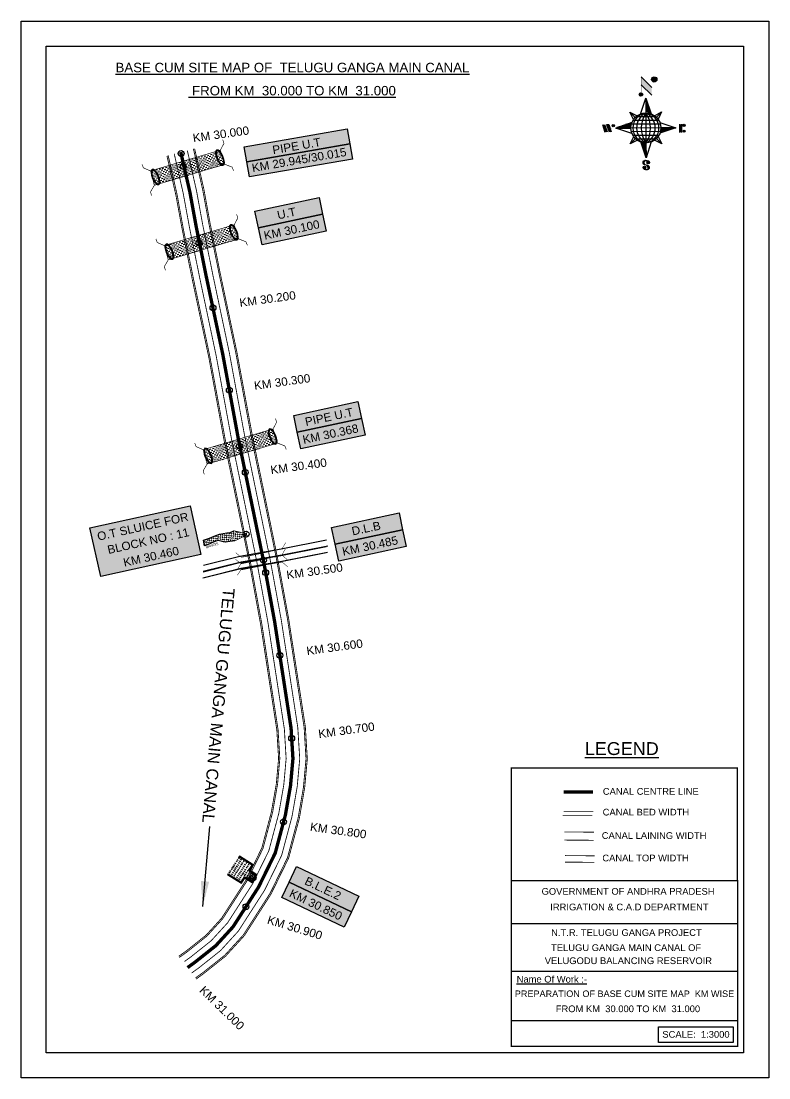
# Model space of a CAD drawing. Header units: inches. Extents: x 244985 to 245876, y 1726011 to 1727271.
import ezdxf

# ---------------------------------------------------------------- set-up
doc = ezdxf.new("R2010")
doc.units = ezdxf.units.IN
doc.header["$MEASUREMENT"] = 0
doc.header["$PDMODE"] = 32
doc.header["$PDSIZE"] = 7
doc.linetypes.add('ACAD_ISO02W100', pattern=[15, 12, -3])
for name, color, linetype in [('AQUADUCT', 1, 'Continuous'), ('bed with', 5, 'Continuous'), ('bord', 1, 'Continuous'), ('cahnige', 7, 'Continuous'), ('canal', 1, 'Continuous'), ('CARTTRACK', 30, 'ACAD_ISO02W100'), ('chainage', 7, 'Continuous'), ('FRAME 025', 7, 'Continuous'), ('laying', 4, 'Continuous'), ('lining', 4, 'Continuous'), ('OT', 7, 'Continuous'), ('ROAD', 6, 'Continuous'), ('SLB', 11, 'Continuous'), ('STREAM', 4, 'Continuous'), ('Stu coo', 3, 'Continuous'), ('TEXT', 7, 'Continuous'), ('top of bund', 1, 'Continuous'), ('UT', 173, 'ACAD_ISO02W100'), ('V', 6, 'Continuous'), ('ZSTU', 7, 'Continuous')]:
    doc.layers.add(name, color=color, linetype=linetype)
doc.styles.add('5mm', font='times.ttf', dxfattribs={"height": 3})
doc.styles.get("Standard").update_dxf_attribs({"font": 'arial.ttf'})
doc.dimstyles.get("Standard").update_dxf_attribs({"dimtxt": 0.18, "dimasz": 0.18, "dimexe": 0.18, "dimexo": 0.0625, "dimgap": 0.09, "dimtad": 0, "dimtih": 1, "dimtoh": 1, "dimdec": 4, "dimzin": 0, "dimdsep": 46, "dimtxsty": 'Standard', "dimcen": 0.09, "dimadec": 0, "dimazin": 0, "dimtfac": 1, "dimtdec": 4, "dimtofl": 0, "dimtmove": 0, "dimatfit": 3, "dimfxl": 1, "dimtolj": 1, "dimtzin": 0, "dimarcsym": 0})
pattern_1 = [(267.297113149, (-8720374.938, 50637915.138), (10.5367255337, -0.497431438), [])]
pattern_2 = [(357.297113149, (-8720374.938, 50637915.138), (0.497431438, 10.5367255337), [])]

# ---------------------------------------------------------------- blocks, each defined once
blk = doc.blocks.new('GGF')
at = {"layer": 'STREAM'}
h = blk.add_hatch(dxfattribs=at)
h.set_pattern_fill('DASH', color=256, scale=10, angle=-6.08273, style=0)
h.set_pattern_definition([(353.91726508, (-115347.3726, 1016.3876), (1.3754179499, 1.1105068496), [1.25, -1.25])])
h.paths.add_polyline_path([(406186.84, 1485623.89), (406186.34, 1485618.17), (406185.83, 1485612.44), (406242.6, 1485608.9), (406242.86, 1485614.64), (406243.12, 1485620.38)])
at = {"layer": 'laying', "linetype": 'ByBlock', "extrusion": (0, 0, -1)}
for centre in [(406188.83, 1485618.1), (406240.81, 1485614.96)]:
    blk.add_ellipse(centre, major_axis=(0.4, -6.37), ratio=0.388717, dxfattribs=at)
at = {"layer": 'laying', "linetype": 'ByBlock'}
for points in [[(406189.2, 1485612.24), (406189.13, 1485612.23), (406189.05, 1485612.25), (406188.86, 1485612.32), (406188.75, 1485612.39), (406188.51, 1485612.61), (406188.38, 1485612.76), (406187.99, 1485613.32), (406187.73, 1485613.86), (406187.29, 1485615.15), (406187.11, 1485615.9), (406186.88, 1485617.49), (406186.82, 1485618.32), (406186.84, 1485619.93), (406186.91, 1485620.71), (406187.17, 1485622.07), (406187.36, 1485622.65), (406187.71, 1485623.36), (406187.86, 1485623.57), (406188.11, 1485623.82), (406188.22, 1485623.89), (406188.4, 1485623.96), (406188.47, 1485623.97), (406188.64, 1485623.95), (406188.74, 1485623.91), (406188.98, 1485623.76), (406189.11, 1485623.64), (406189.38, 1485623.32), (406189.52, 1485623.11), (406189.95, 1485622.33), (406190.22, 1485621.61), (406190.62, 1485619.96), (406190.76, 1485619.04), (406190.86, 1485617.19), (406190.83, 1485616.26), (406190.61, 1485614.61), (406190.43, 1485613.88), (406190.06, 1485613.02), (406189.9, 1485612.77), (406189.63, 1485612.45), (406189.52, 1485612.35), (406189.34, 1485612.26), (406189.27, 1485612.24), (406189.2, 1485612.24)], [(406241.18, 1485609.1), (406241.11, 1485609.1), (406241.03, 1485609.11), (406240.84, 1485609.19), (406240.73, 1485609.26), (406240.49, 1485609.47), (406240.36, 1485609.62), (406239.97, 1485610.18), (406239.7, 1485610.72), (406239.26, 1485612.02), (406239.09, 1485612.77), (406238.86, 1485614.35), (406238.8, 1485615.19), (406238.82, 1485616.8), (406238.89, 1485617.57), (406239.15, 1485618.93), (406239.34, 1485619.51), (406239.69, 1485620.22), (406239.84, 1485620.43), (406240.09, 1485620.69), (406240.19, 1485620.75), (406240.37, 1485620.83), (406240.44, 1485620.83), (406240.62, 1485620.81), (406240.72, 1485620.78), (406240.95, 1485620.62), (406241.08, 1485620.51), (406241.36, 1485620.18), (406241.5, 1485619.98), (406241.93, 1485619.19), (406242.2, 1485618.47), (406242.6, 1485616.82), (406242.73, 1485615.9), (406242.84, 1485614.05), (406242.81, 1485613.12), (406242.59, 1485611.47), (406242.4, 1485610.74), (406242.03, 1485609.88), (406241.88, 1485609.63), (406241.61, 1485609.31), (406241.49, 1485609.22), (406241.31, 1485609.12), (406241.25, 1485609.11), (406241.18, 1485609.1)]]:
    blk.add_open_spline(points, degree=3, knots=[0, 0, 0, 0, 0.189072, 0.189072, 0.378144, 0.378144, 0.567217, 0.567217, 0.964238, 0.964238, 1.36126, 1.36126, 1.758281, 1.758281, 2.155303, 2.155303, 2.552324, 2.552324, 2.807761, 2.807761, 3.01244, 3.01244, 3.217119, 3.217119, 3.421798, 3.421798, 3.626477, 3.626477, 3.831155, 3.831155, 4.280923, 4.280923, 4.73069, 4.73069, 5.180458, 5.180458, 5.630225, 5.630225, 5.896844, 5.896844, 6.112115, 6.112115, 6.283185, 6.283185, 6.283185, 6.283185], dxfattribs=at)
at = {"layer": 'UT', "ltscale": 0.2, "const_width": 0.5}
for points in [[(406181.01, 1485605.63), (406181.2, 1485608.62), (406185.83, 1485612.44), (406186.34, 1485618.17), (406186.84, 1485623.89), (406182.49, 1485628.03), (406182.47, 1485631.03)], [(406186.84, 1485623.89), (406243.12, 1485620.38)], [(406247.66, 1485627.39), (406247.59, 1485624.39), (406243.12, 1485620.38), (406242.86, 1485614.64), (406242.6, 1485608.9), (406247.12, 1485604.95), (406247.26, 1485601.95)], [(406185.83, 1485612.44), (406242.6, 1485608.9)]]:
    blk.add_lwpolyline(points, dxfattribs=at)
blk = doc.blocks.new('VBVB')
at = {"layer": 'STREAM'}
h = blk.add_hatch(dxfattribs=at)
h.set_pattern_fill('DASH', color=256, scale=10, style=0)
h.set_pattern_definition([(0, (17867.8837, -28501.71), (1.25, 1.25), [1.25, -1.25])])
h.paths.add_polyline_path([(380095.96, 1497774.98), (380098.87, 1497780.21), (380100.45, 1497784.62), (380101.78, 1497788.77), (380103.77, 1497793.59), (380099.53, 1497795.92), (380098.45, 1497793.51), (380097.62, 1497789.6), (380096.96, 1497787.69), (380095.79, 1497784.7), (380093.88, 1497782.96), (380090.89, 1497780.8), (380086.57, 1497773.96), (380084.6, 1497765.18), (380084.08, 1497764.33), (380085.94, 1497763.15), (380086.57, 1497763.83), (380093.72, 1497769.3), (380094.46, 1497772.65)])
at = {"layer": 'OT', "const_width": 0.5}
blk.add_lwpolyline([(380084.6, 1497765.18), (380084.07, 1497764.33), (380083.55, 1497763.48), (380085.4, 1497762.31), (380085.94, 1497763.15), (380084.08, 1497764.33), (380085.94, 1497763.15), (380086.57, 1497763.83), (380093.72, 1497769.3), (380086.57, 1497763.83), (380085.94, 1497763.15), (380084.08, 1497764.33), (380084.6, 1497765.18), (380086.57, 1497773.96)], dxfattribs=at)
at = {"layer": 'STREAM'}
blk.add_lwpolyline([(380086.57, 1497773.96), (380090.89, 1497780.8), (380093.88, 1497782.96), (380095.79, 1497784.7), (380096.96, 1497787.69), (380097.62, 1497789.6), (380098.45, 1497793.51), (380099.53, 1497795.92), (380103.77, 1497793.59), (380101.78, 1497788.77), (380100.45, 1497784.62), (380098.87, 1497780.21), (380095.96, 1497774.98), (380094.46, 1497772.65), (380093.72, 1497769.3)], dxfattribs=at)
at = {"layer": 'cahnige', "style": '5mm'}
blk.add_text('Stream', height=2.5, rotation=71.17434, dxfattribs=at).set_placement((380095, 1497785.49))
blk = doc.blocks.new('FGDFGDFG6YURT')
at = {"layer": 'ROAD', "color": 1, "linetype": 'Continuous', "lineweight": 25}
for points in [[(386103.53, 1482907.42, 0), (386134.49, 1482913.05, 0), (386162.33, 1482917.43, 0), (386187.04, 1482923.15, 0)], [(386104.35, 1482907.67, 0), (386135.27, 1482913.29, 0), (386163.2, 1482917.69, 0), (386188.04, 1482923.43, 0)], [(386104.24, 1482903.53, 0), (386135.16, 1482909.15, 0), (386163.09, 1482913.55, 0), (386187.93, 1482919.3, 0)]]:
    blk.add_polyline3d(points, dxfattribs=at)
at = {"layer": 'SLB'}
for points, const_width in [([(386134.59, 1482913.4), (386134.24, 1482913.41), (386130.63, 1482916.64)], 0.3), ([(386134.59, 1482913.4), (386148.24, 1482915.45), (386161.82, 1482917.9)], 0.5), ([(386161.99, 1482918.19), (386148.41, 1482915.73), (386134.91, 1482912.87)], 0.5), ([(386161.82, 1482917.9), (386162.17, 1482917.94), (386164.81, 1482922)], 0.3), ([(386134.8, 1482908.74), (386134.45, 1482908.69), (386131.94, 1482904.55)], 0.3), ([(386161.88, 1482914.05), (386148.3, 1482911.6), (386134.8, 1482908.74)], 0.5), ([(386161.88, 1482914.05), (386162.23, 1482914.04), (386165.93, 1482910.93)], 0.3)]:
    blk.add_lwpolyline(points, dxfattribs=dict(at, const_width=const_width))
blk = doc.blocks.new('RGRGFG')
at = {"layer": 'V'}
h = blk.add_hatch(color=4, dxfattribs=at)
h.paths.add_polyline_path([(245045.3, 1724876.5), (245045.3, 1724857.9), (245052.9, 1724857.9), (245052.9, 1724847.7), (245061.8, 1724847.7), (245061.8, 1724857.9), (245069.4, 1724857.9), (245069.4, 1724876.5), (245070.4, 1724876.5), (245070.4, 1724856.9), (245062.8, 1724856.9), (245062.8, 1724846.7), (245051.9, 1724846.7), (245051.9, 1724856.9), (245044.3, 1724856.9), (245044.3, 1724876.5)])
h.paths.add_polyline_path([(245070.4, 1724876.5), (245070.4, 1724856.9)], flags=17)
h.paths.add_polyline_path([(245062.8, 1724856.9), (245062.8, 1724846.7)], flags=17)
h.paths.add_polyline_path([(245062.8, 1724856.9), (245070.4, 1724856.9)], flags=17)
edge = h.paths.add_edge_path(flags=17)
edge.add_line((245051.9, 1724846.7), (245062.8, 1724846.7))
edge.add_line((245051.9, 1724846.7), (245062.8, 1724846.7))
edge = h.paths.add_edge_path(flags=17)
edge.add_line((245044.3, 1724876.5), (245044.3, 1724856.9))
edge.add_line((245044.3, 1724856.9), (245051.9, 1724856.9))
edge.add_line((245051.9, 1724856.9), (245051.9, 1724846.7))
at = {"layer": 'V', "color": 4}
for points in [[(245044.3, 1724876.5), (245044.3, 1724856.9), (245051.9, 1724856.9), (245051.9, 1724846.7)], [(245044.3, 1724876.5), (245044.3, 1724856.9), (245051.9, 1724856.9), (245051.9, 1724846.7), (245062.8, 1724846.7), (245062.8, 1724856.9), (245070.4, 1724856.9), (245070.4, 1724876.5)], [(245044.3, 1724876.5), (245045.3, 1724876.5)], [(245045.3, 1724876.5), (245045.3, 1724857.9), (245052.9, 1724857.9), (245052.9, 1724847.7), (245061.8, 1724847.7), (245061.8, 1724857.9), (245069.4, 1724857.9), (245069.4, 1724876.5)], [(245047.3, 1724874.8), (245047.3, 1724876.5)], [(245047.3, 1724871.3), (245047.3, 1724873)], [(245047.3, 1724868), (245047.3, 1724869.6)], [(245047.3, 1724864.2), (245047.3, 1724865.8)], [(245049.6, 1724874.8), (245049.6, 1724876.5)], [(245049.6, 1724871.3), (245049.6, 1724873)], [(245049.6, 1724868), (245049.6, 1724869.6)], [(245049.6, 1724864.2), (245049.6, 1724865.8)], [(245051.9, 1724846.7), (245062.8, 1724846.7), (245062.8, 1724856.9), (245070.4, 1724856.9), (245070.4, 1724876.5)], [(245051.9, 1724874.8), (245051.9, 1724876.5)], [(245051.9, 1724871.3), (245051.9, 1724873)], [(245051.9, 1724868), (245051.9, 1724869.6)], [(245051.9, 1724864.2), (245051.9, 1724865.8)], [(245054, 1724874.8), (245054, 1724876.5)], [(245054, 1724871.3), (245054, 1724873)], [(245054, 1724868), (245054, 1724869.6)], [(245054, 1724864.2), (245054, 1724865.8)], [(245055.9, 1724874.8), (245055.9, 1724876.5)], [(245055.9, 1724871.3), (245055.9, 1724873)], [(245055.9, 1724868), (245055.9, 1724869.6)], [(245055.9, 1724864.2), (245055.9, 1724865.8)], [(245058.1, 1724874.8), (245058.1, 1724876.5)], [(245058.1, 1724871.3), (245058.1, 1724873)], [(245058.1, 1724868), (245058.1, 1724869.6)], [(245058.1, 1724864.2), (245058.1, 1724865.8)], [(245060.5, 1724874.8), (245060.5, 1724876.5)], [(245060.5, 1724871.3), (245060.5, 1724873)], [(245060.5, 1724868), (245060.5, 1724869.6)], [(245060.5, 1724864.2), (245060.5, 1724865.8)], [(245070.4, 1724876.5), (245070.4, 1724856.9), (245062.8, 1724856.9), (245062.8, 1724846.7)], [(245070.4, 1724876.5), (245070.4, 1724856.9), (245062.8, 1724856.9), (245062.8, 1724846.7)], [(245063.1, 1724874.8), (245063.1, 1724876.5)], [(245063.1, 1724871.3), (245063.1, 1724873)], [(245063.1, 1724868), (245063.1, 1724869.6)], [(245063.1, 1724864.2), (245063.1, 1724865.8)], [(245065.3, 1724874.8), (245065.3, 1724876.5)], [(245065.3, 1724871.3), (245065.3, 1724873)], [(245065.3, 1724868), (245065.3, 1724869.6)], [(245065.3, 1724864.2), (245065.3, 1724865.8)], [(245067.7, 1724874.8), (245067.7, 1724876.5)], [(245067.7, 1724871.3), (245067.7, 1724873)], [(245067.7, 1724868), (245067.7, 1724869.6)], [(245067.7, 1724864.2), (245067.7, 1724865.8)], [(245069.4, 1724876.5), (245070.4, 1724876.5)], [(245047.3, 1724860.7), (245047.3, 1724862.4)], [(245049.6, 1724860.7), (245049.6, 1724862.4)], [(245051.9, 1724860.7), (245051.9, 1724862.4)], [(245054, 1724860.7), (245054, 1724862.4)], [(245054, 1724857.7), (245054, 1724859.3)], [(245054, 1724854.5), (245054, 1724856.1)], [(245054, 1724848.3), (245054, 1724853.5)], [(245055.9, 1724860.7), (245055.9, 1724862.4)], [(245055.9, 1724857.7), (245055.9, 1724859.3)], [(245055.9, 1724854.5), (245055.9, 1724856.1)], [(245055.9, 1724848.3), (245055.9, 1724853.5)], [(245058.1, 1724860.7), (245058.1, 1724862.4)], [(245058.1, 1724857.7), (245058.1, 1724859.3)], [(245058.1, 1724854.5), (245058.1, 1724856.1)], [(245058.1, 1724848.3), (245058.1, 1724853.5)], [(245060.5, 1724860.7), (245060.5, 1724862.4)], [(245060.5, 1724857.7), (245060.5, 1724859.3)], [(245060.5, 1724854.5), (245060.5, 1724856.1)], [(245060.5, 1724848.3), (245060.5, 1724853.5)], [(245063.1, 1724860.7), (245063.1, 1724862.4)], [(245065.3, 1724860.7), (245065.3, 1724862.4)], [(245067.7, 1724860.7), (245067.7, 1724862.4)]]:
    blk.add_lwpolyline(points, dxfattribs=at)
blk = doc.blocks.new('*X6')
at = {"color": 0, "linetype": 'Continuous'}
for p, q in [((6321.6, 240.5), (6322.3, 241.2)), ((6321.6, 240.3), (6322.3, 241)), ((6321.6, 240.1), (6322.3, 240.8)), ((6321.6, 239.9), (6322.4, 240.7)), ((6321.6, 239.8), (6322.4, 240.6)), ((6321.6, 239.6), (6322.5, 240.5)), ((6321.6, 239.4), (6322.5, 240.3)), ((6321.6, 239.2), (6322.6, 240.2)), ((6321.7, 239.1), (6322.6, 240.1)), ((6321.8, 240.8), (6322.4, 241.4)), ((6321.8, 239), (6322.7, 240)), ((6321.8, 239), (6322.8, 239.9)), ((6321.9, 238.9), (6322.9, 239.8)), ((6322, 238.8), (6323, 239.7)), ((6322.1, 241.3), (6322.4, 241.6)), ((6322.1, 238.7), (6323.1, 239.6)), ((6322.2, 238.6), (6323.1, 239.6)), ((6322.3, 238.5), (6323.2, 239.5)), ((6322.4, 238.5), (6323.3, 239.4)), ((6322.5, 238.4), (6323.4, 239.3)), ((6322.7, 238.4), (6323.6, 239.3)), ((6322.8, 238.3), (6323.7, 239.2)), ((6322.9, 238.3), (6323.8, 239.1)), ((6323.1, 238.2), (6323.9, 239.1)), ((6323.2, 238.2), (6324, 239)), ((6323.3, 238.2), (6324.2, 239)), ((6323.5, 238.1), (6324.3, 238.9)), ((6323.7, 238.1), (6324.4, 238.9)), ((6323.8, 238.1), (6324.6, 238.8)), ((6324.1, 238.2), (6324.7, 238.8)), ((6324.3, 238.3), (6324.9, 238.8)), ((6324.6, 238.3), (6325.1, 238.8)), ((6324.8, 238.4), (6325.2, 238.8)), ((6325.1, 238.5), (6325.4, 238.8)), ((6325.4, 238.6), (6325.6, 238.8))]:
    blk.add_line(p, q, dxfattribs=at)
blk = doc.blocks.new('*X5')
at = {"color": 0, "linetype": 'Continuous'}
for p, q in [((6324.4, 240.3), (6324.5, 240.4)), ((6324.6, 240.3), (6324.8, 240.5)), ((6324.7, 240.2), (6325, 240.5)), ((6324.8, 240.2), (6325.2, 240.6)), ((6325, 240.1), (6325.5, 240.6)), ((6325.1, 240.1), (6325.6, 240.6)), ((6325.2, 240), (6325.8, 240.6)), ((6325.3, 240), (6326, 240.6)), ((6325.4, 239.9), (6326.1, 240.6)), ((6325.5, 239.8), (6326.2, 240.5)), ((6325.6, 239.8), (6326.3, 240.5)), ((6325.7, 239.7), (6326.5, 240.4)), ((6325.9, 239.6), (6326.6, 240.3)), ((6326, 239.5), (6326.7, 240.3)), ((6326, 239.4), (6326.8, 240.2)), ((6326.1, 239.3), (6327, 240.2)), ((6326.2, 239.3), (6327.1, 240.1)), ((6326.3, 239.2), (6327.1, 240)), ((6326.4, 239.1), (6327.2, 239.9)), ((6326.5, 239), (6327.3, 239.8)), ((6326.5, 238.9), (6327.4, 239.7)), ((6326.6, 238.8), (6327.5, 239.6)), ((6326.7, 238.7), (6327.5, 239.5)), ((6326.8, 238.6), (6327.6, 239.4)), ((6326.8, 238.5), (6327.7, 239.3)), ((6326.8, 236.5), (6327.4, 237)), ((6326.9, 238.3), (6327.8, 239.2)), ((6326.9, 238.2), (6327.9, 239.1)), ((6326.9, 236.8), (6327.6, 237.4)), ((6327, 238.1), (6327.8, 239)), ((6327, 237.9), (6327.8, 238.8)), ((6327, 237.8), (6327.8, 238.6)), ((6327, 237.6), (6327.8, 238.4)), ((6327, 237.4), (6327.8, 238.2)), ((6327, 237.3), (6327.8, 238)), ((6327, 237.1), (6327.8, 237.9))]:
    blk.add_line(p, q, dxfattribs=at)
blk = doc.blocks.new('H')
at = {"layer": 'bord', "extrusion": (0.000427885, 0.004792, 0.999988)}
h = blk.add_hatch(dxfattribs=at)
h.set_pattern_fill('LINE', color=8, scale=84.387686, angle=-2.70289, style=0)
h.set_pattern_definition(pattern_2)
h.paths.add_polyline_path([(-492.5, 785.6, -0.090992), (-448, 775.2), (-486.5, 912)])
h = blk.add_hatch(dxfattribs=at)
h.set_pattern_fill('LINE', color=8, scale=84.387686, angle=-92.70289, style=0)
h.set_pattern_definition(pattern_1)
h.paths.add_polyline_path([(-624.9, 665.1, -0.090992), (-614.5, 709.6), (-751.3, 671.1)])
h = blk.add_hatch(dxfattribs=at)
h.set_pattern_fill('LINE', color=8, scale=84.387686, angle=-92.70289, style=0)
h.set_pattern_definition(pattern_1)
h.paths.add_polyline_path([(-245.6, 647.2), (-372, 653.2, -0.090992), (-382.4, 608.7)])
h = blk.add_hatch(dxfattribs=at)
h.set_pattern_fill('LINE', color=8, scale=84.387686, angle=-2.70289, style=0)
h.set_pattern_definition(pattern_2)
h.paths.add_polyline_path([(-504.4, 532.7, -0.090992), (-548.9, 543.1), (-510.4, 406.3)])
for p, q in [((-516.2, 1087.1, -1217.1), (-431.5, 994, -1216.7)), ((-519.4, 1020.4, -1216.8), (-434.7, 927.3, -1216.4)), ((-538.3, 773.7, -1215.6), (-487, 906.2, -1216.3)), ((-487, 906.2, -1216.3), (-493, 779.8, -1215.7)), ((-487, 906.2, -1216.3), (-448.5, 769.4, -1215.7)), ((-626.7, 793.8, -1215.7), (-566.8, 760.2, -1215.6)), ((-626.7, 793.8, -1215.7), (-584.1, 747, -1215.5)), ((-598.9, 731, -1215.4), (-626.7, 793.8, -1215.7)), ((-421.3, 753.3, -1215.6), (-358.5, 781.1, -1215.7)), ((-358.5, 781.1, -1215.7), (-405.3, 738.5, -1215.5)), ((-358.5, 781.1, -1215.7), (-392.1, 721.2, -1215.4)), ((-864.7, 700.9, -1215.1), (-846.9, 637.7, -1214.9)), ((-846.9, 700.1, -1215.1), (-829.1, 636.9, -1214.9)), ((-829.1, 699.2, -1215.2), (-811.3, 636, -1214.9)), ((-829.1, 699.2, -1215.2), (-811.3, 698.4, -1215.2)), ((-811.3, 698.4, -1215.2), (-793.5, 635.2, -1214.9)), ((-751.8, 665.3, -1215), (-615, 703.8, -1215.3)), ((-751.8, 665.3, -1215), (-625.4, 659.3, -1215)), ((-619.3, 614, -1214.8), (-751.8, 665.3, -1215)), ((-246.1, 641.4, -1215.1), (-382.9, 602.9, -1214.9)), ((-378.6, 692.6, -1215.3), (-246.1, 641.4, -1215.1)), ((-372.5, 647.4, -1215.1), (-246.1, 641.4, -1215.1)), ((-213.5, 669.3, -1215.3), (-216.7, 600.8, -1214.9)), ((-197.2, 599.9, -1214.9), (-193.9, 668.4, -1215.3)), ((-639.4, 525.6, -1214.4), (-605.8, 585.5, -1214.7)), ((-639.4, 525.6, -1214.4), (-592.6, 568.1, -1214.6)), ((-576.6, 553.3, -1214.6), (-639.4, 525.6, -1214.4)), ((-510.9, 400.5, -1213.9), (-549.4, 537.2, -1214.5)), ((-371.2, 512.9, -1214.5), (-431.1, 546.5, -1214.6)), ((-371.2, 512.9, -1214.5), (-413.8, 559.7, -1214.7)), ((-399, 575.7, -1214.7), (-371.2, 512.9, -1214.5)), ((-459.6, 533, -1214.5), (-510.9, 400.5, -1213.9)), ((-504.9, 526.9, -1214.5), (-510.9, 400.5, -1213.9))]:
    blk.add_line(p, q, dxfattribs=at)
at = {"layer": 'bord', "color": 8, "linetype": 'ByBlock', "extrusion": (0.000427885, 0.004792, 0.999988)}
for p, q in [((-386.5, 711.4, -1215.4), (-605.5, 721.7, -1215.4)), ((-410.8, 744.2, -1215.5), (-578.1, 752.1, -1215.5)), ((-493, 779.8, -1215.7), (-504.9, 526.9, -1214.5)), ((-372.5, 647.4, -1215.1), (-625.4, 659.3, -1215)), ((-378, 615.9, -1214.9), (-622.9, 627.5, -1214.9)), ((-375, 679.2, -1215.3), (-619.9, 690.7, -1215.2)), ((-392.4, 584.9, -1214.8), (-611.4, 595.3, -1214.7)), ((-419.8, 554.6, -1214.6), (-587.1, 562.5, -1214.6))]:
    blk.add_line(p, q, dxfattribs=at)
at = {"layer": 'bord', "extrusion": (0.000427885, 0.004792, 0.999988), "elevation": -1212.1}
for points, const_width in [([(-522, 959.6), (-515.7, 1092.9)], 1.61), ([(-434.2, 933.1), (-427.9, 1066.5)], 1.61), ([(-870.1, 707), (-846.4, 705.9)], 0.642), ([(-828.6, 642.7), (-855.2, 643.9)], 0.642), ([(-828.6, 642.7), (-821, 678)], 0.642), ([(-810.8, 641.8), (-784.1, 640.6)], 0.642), ([(-793, 641), (-781.6, 693.9)], 0.642), ([(-222.7, 675.6), (-173.8, 673.3)], 0.706), ([(-194.8, 644.8), (-185, 644.4)], 0.706), ([(-177.1, 604.8), (-226, 607.1)], 0.706)]:
    blk.add_lwpolyline(points, dxfattribs=dict(at, const_width=const_width))
for points, const_width in [([(-413.7, 1073.1, 1), (-397.6, 1057.7, 1)], 22.3), ([(-530.3, 949.5, 1), (-519.6, 939.3, 1)], 14.8), ([(-775.9, 696.6, 1), (-769.5, 690.4, 1)], 8.9), ([(-177.8, 666.9, 1), (-170.8, 660.1, 1)], 9.79), ([(-180.1, 618, 1), (-173.1, 611.2, 1)], 9.79), ([(-489.8, 361.7, 1), (-498.1, 369.1, 1)], 11.1), ([(-525.2, 321.6, 1), (-533.4, 328.9, 1)], 11.1)]:
    blk.add_lwpolyline(points, format="xyb", close=True, dxfattribs=dict(at, const_width=const_width))
for points in [[(-537, 317.4), (-530.7, 310.5), (-519.8, 306.8), (-504.9, 306.9), (-493.9, 310), (-486.3, 317.7), (-486.5, 325.8), (-490.6, 333.3), (-493.5, 336.2), (-502.8, 340.9), (-522.5, 347.3), (-530.4, 351.6), (-533.7, 354.6), (-537.4, 362.6), (-537, 373.4), (-530, 380.7), (-520, 384.1), (-503.5, 384.2), (-492.5, 379.9), (-487.1, 373.3)], [(-522.5, 347.6), (-526.2, 353.8), (-527.8, 360.6), (-527.9, 370.6), (-525.9, 375.5), (-521.3, 381.2), (-514.5, 384.4)], [(-504.9, 306.9), (-499, 312.4), (-497, 319.4), (-497.5, 326.5), (-501.2, 335.4), (-509.2, 343.2)]]:
    blk.add_lwpolyline(points, dxfattribs=at)
at = {"layer": 'bord', "extrusion": (0.000427885, 0.004792, 0.999988)}
for centre, radius in [((-405.6, 1065.4, -1212.1), 22.3), ((-525, 944.4, -1212.1), 14.8), ((-498.4, 659.1, -1212.1), 126.6), ((-772.7, 693.5, -1212.1), 8.9), ((-174.3, 663.5, -1212.1), 9.79), ((-176.6, 614.6, -1212.1), 9.79), ((-494, 365.4, -1212.1), 11.1), ((-529.3, 325.2, -1212.1), 11.1)]:
    blk.add_circle(centre, radius, dxfattribs=at)
at = {"layer": 'bord', "color": 8, "linetype": 'ByBlock', "extrusion": (0.000427885, 0.004792, 0.999988)}
for centre, radius, start, end in [((-481.5, 658.3, -1212.1), 127.7, 94.92536, 259.66906), ((-436.8, 656.2, -1212.1), 140.8, 113.28644, 241.30798), ((-315.9, 650.5, -1212.1), 222.3, 142.58916, 212.00526), ((-560.1, 662.1, -1212.1), 140.8, 293.28644, 61.30798), ((-681, 667.8, -1212.1), 222.3, 322.58916, 32.00526), ((-515.4, 659.9, -1212.1), 127.7, 274.92536, 79.66906)]:
    blk.add_arc(centre, radius, start, end, dxfattribs=at)
at = {"layer": 'bord', "extrusion": (0.000427885, 0.004792, 0.999988)}
for points in [[(-515.7, 1092.9, -1212.1), (-431, 999.8, -1212.1), (-518.9, 1026.2, -1212.1), (-434.2, 933.1, -1212.1)], [(-864.1, 706.7, -1212.1), (-846.4, 705.9, -1212.1), (-846.3, 643.5, -1212.1), (-828.6, 642.7, -1212.1)], [(-828.6, 705, -1212.1), (-810.8, 704.2, -1212.1), (-810.8, 641.8, -1212.1), (-793, 641, -1212.1)], [(-193.4, 674.2, -1212.1), (-196.6, 605.7, -1212.1), (-213, 675.1, -1212.1), (-216.2, 606.7, -1212.1)]]:
    blk.add_solid(points, dxfattribs=at)
at = {"layer": 'bord', "extrusion": (0.000427885, 0.004792, 0.999988), "xscale": 7.977342409717546, "yscale": 7.977342408231451, "zscale": 7.977342408476333, "rotation": 138.0840426661453}
for name, p in [('*X5', (38300.5, -31929.4, -1212.1)), ('*X6', (38314.4, -31950.9, -1212.1))]:
    blk.add_blockref(name, p, dxfattribs=at)

msp = doc.modelspace()

# ---------------------------------------------------------------- hatches: boundary and pattern name
at = {"layer": 'V'}
msp.add_hatch(color=2, dxfattribs=at).paths.add_polyline_path([(245066.9, 1726667), (245186.3, 1726693.6), (245199.2, 1726635.5), (245079.8, 1726609)])
at = {"layer": 'ZSTU'}
h = msp.add_hatch(color=135, dxfattribs=at)
h.set_gradient(color1=(141, 177, 78), color2=(107, 135, 59), one_color=1, tint=0.38, name='CYLINDER')
h.paths.add_polyline_path([(245250.9, 1727121.6), (245254.1, 1727103.6), (245376.7, 1727124.9), (245373.6, 1727142.8)])
h.paths.add_polyline_path([(245283.4, 1727109.5), (245345.7, 1727120.3), (245343.1, 1727135.3), (245280.8, 1727124.5)], flags=24)
h = msp.add_hatch(color=252, dxfattribs=at)
h.set_gradient(color1=(167, 88, 159), color2=(127, 67, 121), one_color=1, tint=0.38, name='CYLINDER')
h.paths.add_polyline_path([(245379.8, 1727106.9), (245376.7, 1727124.9), (245254.1, 1727103.6), (245257.2, 1727085.7)])
h.paths.add_polyline_path([(245258.8, 1727088.1), (245376.4, 1727108.4), (245373.8, 1727123.7), (245256.2, 1727103.4)], flags=24)
h = msp.add_hatch(color=135, dxfattribs=at)
h.set_gradient(color1=(141, 177, 78), color2=(107, 135, 59), one_color=1, tint=0.38, name='CYLINDER')
h.paths.add_polyline_path([(245263.5, 1727044.7), (245267.8, 1727024.7), (245344.3, 1727041.1), (245340, 1727061.1)])
h.paths.add_polyline_path([(245289.4, 1727031.7), (245316.4, 1727037.4), (245313.2, 1727052.4), (245286.2, 1727046.6)], flags=24)
h = msp.add_hatch(color=252, dxfattribs=at)
h.set_gradient(color1=(167, 88, 159), color2=(127, 67, 121), one_color=1, tint=0.38, name='CYLINDER')
h.paths.add_polyline_path([(245348.6, 1727021.1), (245344.3, 1727041.1), (245267.8, 1727024.7), (245272.1, 1727004.7)])
h.paths.add_polyline_path([(245273.4, 1727007.4), (245344.5, 1727022.6), (245341.3, 1727037.6), (245270.2, 1727022.4)], flags=24)
h = msp.add_hatch(color=135, dxfattribs=at)
h.set_gradient(color1=(141, 177, 78), color2=(107, 135, 59), one_color=1, tint=0.38, name='CYLINDER')
h.paths.add_polyline_path([(245309.9, 1726801.3), (245314.1, 1726781.3), (245390.7, 1726797.7), (245386.4, 1726817.8)])
h.paths.add_polyline_path([(245318.8, 1726784.5), (245384.5, 1726798.6), (245381.3, 1726813.5), (245315.6, 1726799.4)], flags=24)
h = msp.add_hatch(color=252, dxfattribs=at)
h.set_gradient(color1=(167, 88, 159), color2=(127, 67, 121), one_color=1, tint=0.38, name='CYLINDER')
h.paths.add_polyline_path([(245395, 1726777.7), (245390.7, 1726797.7), (245314.1, 1726781.3), (245318.4, 1726761.3)])
h.paths.add_polyline_path([(245319.8, 1726764), (245390.9, 1726779.2), (245387.6, 1726794.2), (245316.6, 1726779)], flags=24)
h = msp.add_hatch(color=135, dxfattribs=at)
h.set_gradient(color1=(141, 177, 78), color2=(107, 135, 59), one_color=1, tint=0.38, name='CYLINDER')
h.paths.add_polyline_path([(245439.5, 1726665), (245435.3, 1726685), (245354.8, 1726667.6), (245359.1, 1726647.6)])
h.paths.add_polyline_path([(245378.2, 1726655.1), (245417.3, 1726663.4), (245414.1, 1726678.1), (245375.1, 1726669.8)], flags=24)
h = msp.add_hatch(color=252, dxfattribs=at)
h.set_gradient(color1=(167, 88, 159), color2=(127, 67, 121), one_color=1, tint=0.38, name='CYLINDER')
h.paths.add_polyline_path([(245443.8, 1726644.9), (245439.5, 1726665), (245359.1, 1726647.6), (245363.4, 1726627.6)])
h.paths.add_polyline_path([(245366.8, 1726630.6), (245437.9, 1726645.8), (245434.7, 1726660.8), (245363.6, 1726645.6)], flags=24)
h = msp.add_hatch(color=135, dxfattribs=at)
h.set_gradient(color1=(141, 177, 78), color2=(107, 135, 59), one_color=1, tint=0.38, name='CYLINDER')
h.paths.add_polyline_path([(245378.7, 1726209.5), (245387.5, 1726228), (245313.1, 1726263.2), (245304.3, 1726244.8)])
h.paths.add_polyline_path([(245318.5, 1726241.4), (245364.4, 1726219.6), (245370.9, 1726233.2), (245325, 1726255)], flags=24)
h = msp.add_hatch(color=252, dxfattribs=at)
h.set_gradient(color1=(167, 88, 159), color2=(127, 67, 121), one_color=1, tint=0.38, name='CYLINDER')
h.paths.add_polyline_path([(245369.8, 1726191), (245378.7, 1726209.5), (245304.3, 1726244.8), (245295.5, 1726226.3)])
h.paths.add_polyline_path([(245300.1, 1726226.6), (245365.7, 1726195.3), (245372.3, 1726209.1), (245306.7, 1726240.4)], flags=24)

# ---------------------------------------------------------------- linework, layer by layer
at = {"linetype": 'ByBlock'}
for points in [[(244985, 1726011.4), (244985, 1727271.4), (245876, 1727271.4), (245876, 1726011.4)], [(245846, 1727241.4), (245846, 1726041.4), (245015, 1726041.4), (245015, 1727241.4)]]:
    msp.add_lwpolyline(points, close=True, dxfattribs=at)
for p in [(245175.6, 1727113.5), (245213.6, 1726929.5), (245233.1, 1726831.4), (245252.1, 1726733.3), (245276.4, 1726613.8), (245293.3, 1726515.2), (245307.4, 1726416.2), (245297.7, 1726316.7), (245252.9, 1726215.4)]:
    msp.add_point(p)
at = {"color": 2}
for p in [(245178.2, 1727098), (245197, 1727006.8), (245245.1, 1726764.5), (245253.1, 1726659.7), (245273.7, 1726628.6), (245261.6, 1726249.9)]:
    msp.add_point(p, dxfattribs=at)
at = {"layer": 'bed with', "const_width": 1}
for points in [[(245167.4, 1727113.2), (245169, 1727106.4), (245178.2, 1727065.8), (245185.5, 1727026), (245197.8, 1726965.3), (245217.4, 1726872.4), (245235.8, 1726772.5), (245265.9, 1726626.5), (245279.2, 1726554), (245298.7, 1726427.2), (245300.8, 1726392), (245298, 1726360.7), (245292, 1726326.5), (245280.2, 1726282.2), (245260.9, 1726242.8), (245231.1, 1726196.3), (245211.5, 1726174.9), (245187.3, 1726155.6), (245179.5, 1726150)], [(245183, 1727117.1), (245184.7, 1727110), (245194, 1727069.1), (245201.3, 1727029), (245213.5, 1726968.6), (245233.2, 1726875.5), (245251.6, 1726775.5), (245281.7, 1726629.6), (245295.1, 1726556.7), (245314.7, 1726428.9), (245317, 1726391.8), (245314, 1726358.6), (245307.8, 1726323), (245295.4, 1726276.5), (245275, 1726234.9), (245243.9, 1726186.4), (245222.6, 1726163.1), (245197, 1726142.7), (245188.2, 1726136.4)], [(245666.7, 1726328.7), (245663.6, 1726328.7), (245631.4, 1726328.7)], [(245665.6, 1726324.3), (245663.6, 1726324.3), (245630.8, 1726324.3), (245630.5, 1726324.3)]]:
    msp.add_lwpolyline(points, dxfattribs=at)
at = {"layer": 'canal', "color": 6, "const_width": 4}
for points in [[(245666.6, 1726352.3), (245664, 1726352.3), (245631.4, 1726352.3)], [(245631.4, 1726352.3), (245666.6, 1726352.3)]]:
    msp.add_lwpolyline(points, dxfattribs=at)
at = {"layer": 'FRAME 025', "lineweight": -3, "const_width": 1.64}
for points in [[(245569.2, 1726380.8), (245838.3, 1726380.8), (245838.3, 1726246.5), (245569.2, 1726246.5)], [(245569.2, 1726246.5), (245838.7, 1726246.5), (245838.7, 1726049), (245569.2, 1726049)]]:
    msp.add_lwpolyline(points, close=True, dxfattribs=at)
for points in [[(245569.2, 1726195.2), (245838.7, 1726195.2)], [(245569.2, 1726138.4), (245838.7, 1726138.4)], [(245569.2, 1726079.7), (245838.7, 1726079.7)]]:
    msp.add_lwpolyline(points, dxfattribs=at)
at = {"layer": 'lining', "const_width": 1}
for points in [[(245160.1, 1727111.3), (245161.7, 1727104.8), (245170.9, 1727064.3), (245178.1, 1727024.5), (245190.4, 1726963.8), (245210, 1726871), (245228.5, 1726771), (245258.5, 1726625.1), (245271.8, 1726552.7), (245291.2, 1726426.4), (245293.3, 1726392.1), (245290.6, 1726361.7), (245284.7, 1726328.1), (245273.2, 1726284.8), (245254.4, 1726246.5), (245225.1, 1726200.9), (245206.4, 1726180.4), (245182.7, 1726161.5), (245173.5, 1726154.9)], [(245190.3, 1727119.1), (245192, 1727111.7), (245201.3, 1727070.6), (245208.7, 1727030.4), (245220.9, 1726970.1), (245240.6, 1726877), (245259, 1726777), (245289.1, 1726631), (245302.5, 1726557.9), (245322.2, 1726429.7), (245324.5, 1726391.7), (245321.4, 1726357.6), (245315.1, 1726321.4), (245302.4, 1726273.9), (245281.5, 1726231.2), (245249.8, 1726181.8), (245227.7, 1726157.6), (245201.5, 1726136.8), (245192.8, 1726130.5)], [(245632.5, 1726304.6), (245657.2, 1726304.4), (245667.8, 1726304.3)], [(245632.4, 1726294.9), (245659.3, 1726294.7), (245667.3, 1726294.6)]]:
    msp.add_lwpolyline(points, dxfattribs=at)
at = {"layer": 'top of bund', "const_width": 1}
for points in [[(245191.7, 1727119.4), (245193.4, 1727112), (245202.8, 1727070.9), (245210.1, 1727030.7), (245222.3, 1726970.4), (245242, 1726877.3), (245260.5, 1726777.3), (245290.5, 1726631.3), (245303.9, 1726558.2), (245323.7, 1726429.9), (245326, 1726391.7), (245322.9, 1726357.4), (245316.6, 1726321.1), (245303.8, 1726273.4), (245282.8, 1726230.5), (245251, 1726180.9), (245228.7, 1726156.5), (245202.4, 1726135.6), (245193.5, 1726129.1)], [(245158.8, 1727110.5), (245160.2, 1727104.4), (245169.4, 1727064), (245176.7, 1727024.3), (245188.9, 1726963.5), (245208.6, 1726870.7), (245227, 1726770.7), (245257.1, 1726624.8), (245270.3, 1726552.5), (245289.7, 1726426.3), (245291.8, 1726392.2), (245289.1, 1726361.9), (245283.2, 1726328.4), (245271.8, 1726285.4), (245253.1, 1726247.2), (245223.9, 1726201.8), (245205.4, 1726181.5), (245181.8, 1726162.7), (245172.8, 1726156.3)], [(245633, 1726276.4), (245657.6, 1726276.2), (245668.4, 1726276.1)], [(245668, 1726268.3), (245660.1, 1726268.4), (245633.1, 1726268.6)]]:
    msp.add_lwpolyline(points, dxfattribs=at)
at = {"layer": 'V', "color": 6, "const_width": 4}
msp.add_lwpolyline([(245175.2, 1727115.2), (245176.8, 1727108.2), (245186.1, 1727067.5), (245193.4, 1727027.5), (245205.6, 1726966.9), (245225.3, 1726874), (245243.7, 1726774), (245273.8, 1726628.1), (245287.1, 1726555.3), (245306.7, 1726428.1), (245308.9, 1726391.9), (245306, 1726359.6), (245299.9, 1726324.7), (245287.8, 1726279.4), (245267.9, 1726238.8), (245237.5, 1726191.4), (245217, 1726169), (245192.1, 1726149.2), (245183.3, 1726142.8)], dxfattribs=at)
at = {"layer": 'V', "color": 2}
msp.add_lwpolyline([(245066.9, 1726667), (245186.3, 1726693.6), (245199.2, 1726635.5), (245079.8, 1726609)], close=True, dxfattribs=at)
at = {"layer": 'V', "color": 0}
msp.add_lwpolyline([(245744.7, 1726072.1), (245833.4, 1726072.1), (245833.4, 1726053.4), (245744.7, 1726053.4)], close=True, dxfattribs=at)
at = {"layer": 'ZSTU', "color": 135}
for points in [[(245250.9, 1727121.6), (245373.6, 1727142.8), (245376.7, 1727124.9), (245254.1, 1727103.6)], [(245263.5, 1727044.7), (245340, 1727061.1), (245344.3, 1727041.1), (245267.8, 1727024.7)], [(245309.9, 1726801.3), (245386.4, 1726817.8), (245390.7, 1726797.7), (245314.1, 1726781.3)], [(245354.8, 1726667.6), (245435.3, 1726685), (245439.5, 1726665), (245359.1, 1726647.6)], [(245313.1, 1726263.2), (245387.5, 1726228), (245378.7, 1726209.5), (245304.3, 1726244.8)]]:
    msp.add_lwpolyline(points, close=True, dxfattribs=at)
at = {"layer": 'ZSTU', "color": 252}
for points in [[(245254.1, 1727103.6), (245376.7, 1727124.9), (245379.8, 1727106.9), (245257.2, 1727085.7)], [(245267.8, 1727024.7), (245344.3, 1727041.1), (245348.6, 1727021.1), (245272.1, 1727004.7)], [(245314.1, 1726781.3), (245390.7, 1726797.7), (245395, 1726777.7), (245318.4, 1726761.3)], [(245359.1, 1726647.6), (245439.5, 1726665), (245443.8, 1726644.9), (245363.4, 1726627.6)], [(245304.3, 1726244.8), (245378.7, 1726209.5), (245369.8, 1726191), (245295.5, 1726226.3)]]:
    msp.add_lwpolyline(points, close=True, dxfattribs=at)

# ---------------------------------------------------------------- block references
at = {"layer": 'AQUADUCT', "color": 1, "xscale": 0.1408039184319789, "yscale": 0.1408039187081158, "zscale": 0.1408039184379445, "rotation": 3.078330572322649}
msp.add_blockref('H', (245804.6, 1727055.9, 170.9), dxfattribs=at)
at = {"layer": 'CARTTRACK', "color": 3, "xscale": 1.439622272819899, "yscale": 1.439622273668647, "zscale": 1.439622273616309, "rotation": 129.6644577496513}
msp.add_blockref('VBVB', (2254355.7, 2681734.1), dxfattribs=at)
at = {"layer": 'laying', "color": 6, "linetype": 'ByBlock', "xscale": 1.539389527141339, "yscale": 1.539389526937157, "zscale": 1.539389526941385, "rotation": 20.1531683415861}
for p in [(446068.7, -635270.5), (446085.2, -635359.5), (446131.5, -635602.9)]:
    msp.add_blockref('GGF', p, dxfattribs=at)
at = {"layer": 'laying', "color": 1, "linetype": 'ByBlock', "xscale": 1.760345254476671, "yscale": 1.76034525455907, "zscale": 1.760345254585044, "rotation": 180.918991518641}
for p in [(883070.1, 4347632.2), (883070.5, 4347639.9)]:
    msp.add_blockref('FGDFGDFG6YURT', p, dxfattribs=at)
at = {"layer": 'V', "color": 4, "rotation": 57.37779649951801}
msp.add_blockref('RGRGFG', (1565894.4, 589990.8), dxfattribs=at)

# ---------------------------------------------------------------- texts
at = {"layer": 'chainage', "color": 0}
for s, rotation, p in [('KM 30.000', 7.9449, (245190.3, 1727127)), ('KM 30.200', 7.9449, (245245.9, 1726930.5)), ('KM 30.300', 7.9449, (245263.3, 1726831.6)), ('KM 30.400', 7.9449, (245282.9, 1726731.1)), ('KM 30.500', 7.9449, (245301.9, 1726606)), ('KM 30.600', 7.9449, (245325.8, 1726515.3)), ('KM 30.700', 7.9449, (245339.9, 1726416.3)), ('KM 30.800', 352.172, (245328.8, 1726305.9)), ('KM 30.900', 343.1486, (245277.4, 1726195.5)), ('KM 31.000', 315.7285, (245196.7, 1726114.7))]:
    msp.add_text(s, height=10, rotation=rotation, dxfattribs=at).set_placement(p)
at = {"layer": 'chainage', "color": 1}
msp.add_text('TELUGU GANGA MAIN CANAL', height=14.042, rotation=264.9017, dxfattribs=at).set_placement((245225.7, 1726595.9))
at = {"layer": 'chainage', "color": 0}
for s, height, p in [('%%ULEGEND', 15.34, (245656.7, 1726396.3)), ('CANAL CENTRE LINE', 8, (245678.2, 1726348.9)), ('CANAL BED WIDTH', 8, (245678, 1726324.2)), ('CANAL LAINING WIDTH', 8, (245676.9, 1726296.3)), ('CANAL TOP WIDTH', 8, (245677.6, 1726269.5)), ('GOVERNMENT OF ANDHRA PRADESH ', 8, (245605.2, 1726229.7)), ('IRRIGATION & C.A.D DEPARTMENT', 8, (245615.5, 1726211.1)), ('N.T.R. TELUGU GANGA PROJECT', 8, (245616.6, 1726180.6)), ('TELUGU GANGA MAIN CANAL OF', 8, (245616.5, 1726162.6)), (' VELUGODU BALANCING RESERVOIR', 8, (245605.9, 1726147)), ('%%UName Of Work :-', 8, (245575.5, 1726125)), ('PREPARATION OF BASE CUM SITE MAP  KM WISE', 7.743, (245573.3, 1726107.8)), (' FROM KM  30.000 TO KM  31.000', 8, (245619, 1726089.7)), ('SCALE:  1:3000', 8, (245749.1, 1726059.2))]:
    msp.add_text(s, height=height, dxfattribs=at).set_placement(p)
at = {"layer": 'Stu coo', "color": 0}
for s, rotation, p in [('KM 29.945/30.015', 9.8111, (245260.9, 1727091.3)), ('PIPE U.T', 9.8111, (245285.4, 1727112.6)), ('U.T', 12.0785, (245291.3, 1727034.9)), ('KM 30.100', 12.0785, (245275.4, 1727010.6)), (' PIPE U.T', 12.0785, (245320.7, 1726787.7)), ('KM 30.368', 12.0785, (245321.7, 1726767.2)), ('D.L.B', 12.0258, (245380.1, 1726658.1)), ('KM 30.485', 12.0258, (245368.8, 1726633.8)), ('B.L.E.2', 334.5044, (245321.9, 1726242.6)), ('KM 30.850', 334.5044, (245303.6, 1726227.9))]:
    msp.add_text(s, height=10, rotation=rotation, dxfattribs=at).set_placement(p)
at = {"layer": 'Stu coo', "color": 1}
for s, p in [('O.T SLUICE FOR ', (245076.9, 1726651.8)), (' BLOCK NO : 11', (245085.3, 1726635.1)), ('KM 30.460', (245108, 1726620.7))]:
    msp.add_text(s, height=10, rotation=12.5415, dxfattribs=at).set_placement(p)
at = {"layer": 'TEXT', "color": 0}
for s, p in [('%%UBASE CUM SITE MAP OF  TELUGU GANGA MAIN CANAL', (245097.5, 1727210.4)), ('%%U FROM KM  30.000 TO KM  31.000', (245184.3, 1727182.8))]:
    msp.add_text(s, height=11.294, dxfattribs=at).set_placement(p)

# ---------------------------------------------------------------- leaders
at = {"layer": 'chainage', "color": 1}
msp.add_leader([(245201.4, 1726215.8), (245209.9, 1726311.2)], dimstyle='Standard', override={"dimasz": 30, "dimgap": 0.09, "dimtad": 0}, dxfattribs=at)

doc.saveas('drawing.dxf')
